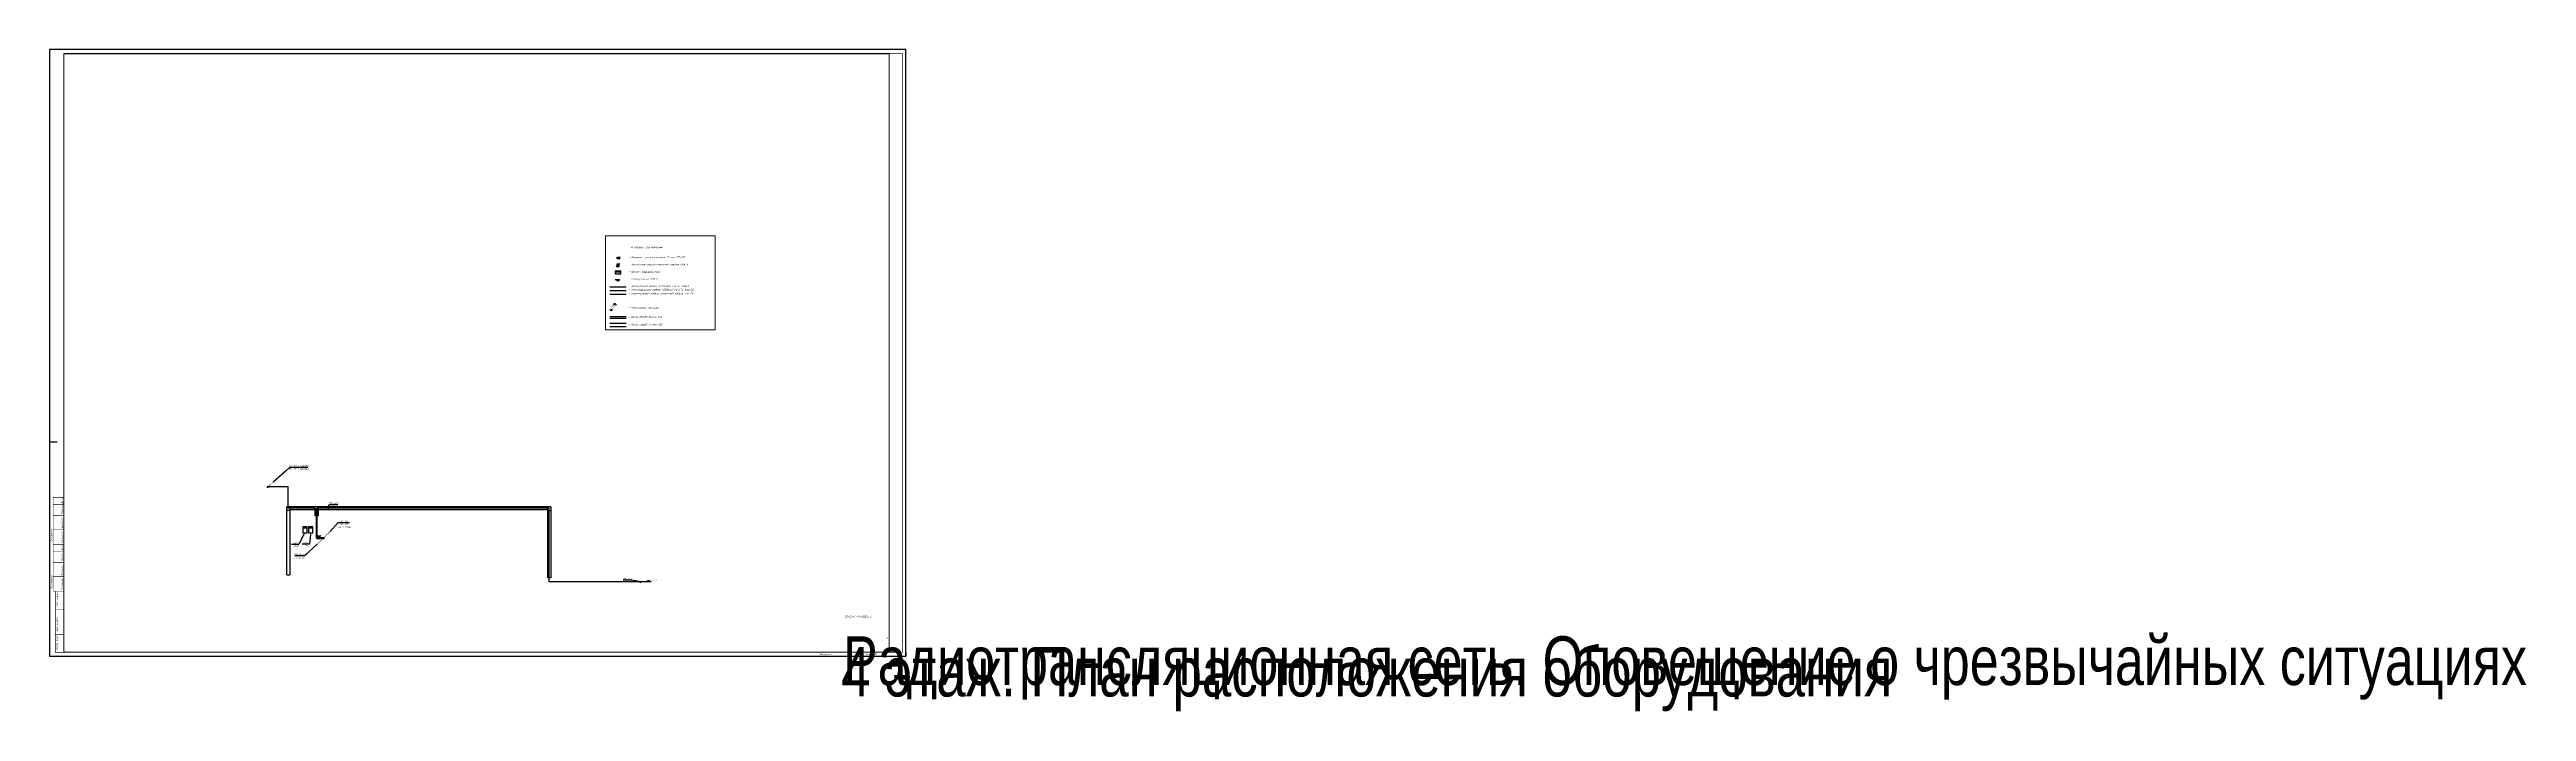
# Paper-space layout '8. 4 этаж' of a CAD drawing. Header units: millimetres. Extents: x 0 to 3439, y -77 to 841.
# The model-space entities are those that its viewports show. They can reach past a viewport. Long polylines and large blocks are cut down to what shows.
import ezdxf
from ezdxf import colors
from ezdxf.entities.mleader import LeaderData, LeaderLine
from ezdxf.enums import TextEntityAlignment as Align
from ezdxf.math import Vec2, Vec3

# ---------------------------------------------------------------- set-up
doc = ezdxf.new("R2018")
doc.units = ezdxf.units.MM
doc.set_wipeout_variables(frame=1)
doc.linetypes.add('HIDDEN2', pattern=[4.7625, 3.175, -1.5875])
doc.layers.get('Defpoints').update_dxf_attribs({"lineweight": 50, "true_color": 0xbeff1a})
for name, color, linetype in [('102 Рамка', 252, 'Continuous'), ('Text', 7, 'Continuous'), ('СКС_ТШ', 7, 'Continuous'), ('СОУЭ_Оборуд.', 7, 'Continuous')]:
    doc.layers.add(name, color=color, linetype=linetype)
for name, color, linetype, lineweight in [('E-Скрыт-Стд-Выск', 8, 'HIDDEN2', 35), ('Радио', 5, 'Continuous', 30), ('РФ_Каб.Абонентский', 3, 'Continuous', 30), ('РФ_Каб.Магистраль', 1, 'Continuous', 30), ('РФ_Каб.Распределтельный', 4, 'Continuous', 30), ('РФ_Розетка', 6, 'Continuous', 30), ('СС Текст', 7, 'Continuous', 25), ('СС_СКК_Лоток', 54, 'Continuous', 30), ('СС_Схема', 7, 'Continuous', 30), ('Текст Радио', 7, 'Continuous', 20)]:
    doc.layers.add(name, color=color, linetype=linetype, lineweight=lineweight)
doc.styles.add('ISOCPEUR', font='isocpeui.ttf', dxfattribs={"height": 2.5})
doc.styles.get("Standard").update_dxf_attribs({"font": 'arial.ttf'})

# ---------------------------------------------------------------- blocks, each defined once
blk = doc.blocks.new('*U268')
at = {"layer": '102 Рамка', "color": 0}
blk.add_lwpolyline([(1189, 841), (0, 841), (0, 0), (1189, 0)], close=True, dxfattribs=at)
at = {"layer": '102 Рамка', "color": 0, "const_width": 0.8}
for points in [[(1184, 5), (1184, 836), (20, 836), (20, 5)], [(5, 220), (20, 220), (20, 90), (5, 90)], [(8, 5), (20, 5), (20, 90), (8, 90)]]:
    blk.add_lwpolyline(points, close=True, dxfattribs=at)
at = {"layer": '102 Рамка', "color": 0}
for points in [[(0, 297), (10.4, 297)], [(1189, 5), (1189, 0)]]:
    blk.add_lwpolyline(points, dxfattribs=at)
for points, const_width in [([(5, 210), (20, 210)], 0.8), ([(10, 90), (10, 220)], 0.05), ([(15, 90), (15, 220)], 0.05), ([(5, 195), (20, 195)], 0.8), ([(5, 175), (20, 175)], 0.8), ([(5, 155), (20, 155)], 0.8), ([(5, 145), (20, 145)], 0.8), ([(5, 130), (20, 130)], 0.8), ([(5, 110), (20, 110)], 0.8), ([(13, 90), (13, 5)], 0.05), ([(8, 65), (20, 65)], 0.8), ([(8, 30), (20, 30)], 0.8)]:
    blk.add_lwpolyline(points, dxfattribs=dict(at, const_width=const_width))
at = {"color": 7, "style": 'ISOCPEUR', "oblique": 10, "width": 0.8}
for tag, height, p in [('ИМЯ-ПРОЕКТА', 3.5, (1122, 54.9)), ('НОМЕР-ЛИСТА', 2.5, (1162.6, 25))]:
    blk.add_attdef(tag, text='', height=height, dxfattribs=at).set_placement(p, align=Align.MIDDLE_CENTER)
at = {"color": 7, "lineweight": 30, "oblique": 10, "width": 0.8, "flags": 104}
for tag, p in [('НАИМЕНОВАНИЕ-ЧЕРТЕЖА', (1099, 12.5)), ('РАЗДЕЛ-ПРОЕКТА', (1101.6, 27.4))]:
    blk.add_attdef(tag, text='', height=2.5, dxfattribs=at).set_placement(p, align=Align.MIDDLE_CENTER)
at = {"layer": '102 Рамка', "color": 7, "style": 'ISOCPEUR', "width": 0.8}
for s, p in [('Дата', (17.2, 211.5)), ('Подпись', (17.2, 196.5)), ('Согласовано', (2.5, 158.5)), ('Фамилия', (17.2, 176.5)), ('N.отд.долж.', (17.2, 156.5)), ('Дата', (17.2, 146.5)), ('Подпись', (17.2, 131.5)), ('Согласовано', (2.5, 93.5)), ('Фамилия', (17.2, 111.5)), ('N.отд.долж.', (17.2, 91.5)), ('Взам. инв.No.', (10.5, 68)), ('Подп. и дата', (10.5, 33)), ('Инв.No. подп.', (10.5, 8))]:
    blk.add_text(s, height=2.5, rotation=90, dxfattribs=at).set_placement(p, align=Align.MIDDLE_LEFT)
at = {"layer": '102 Рамка', "color": 7, "style": 'ISOCPEUR', "oblique": 10, "width": 0.8}
blk.add_text('Копировал', height=2.5, dxfattribs=at).set_placement((1069.5, 2.5), align=Align.MIDDLE_LEFT)
at = {"layer": '102 Рамка', "color": 7, "style": 'ISOCPEUR', "width": 0.8}
blk.add_attdef('FORMATTEXT', text='', height=2.5, dxfattribs=at).set_placement((1132.5, 3.8), align=Align.TOP_LEFT)
blk = doc.blocks.new('*U283')
at = {"color": 0}
for points in [[(-0.7, -0.7, 0, 1.5, 0), (-2.8, -2.8, 2, 2, 0)], [(8.7, 8.7, 0, 1.5, 0), (6.6, 6.6, 2, 2, 0)]]:
    blk.add_lwpolyline(points, format="xyseb", dxfattribs=at)
at = {"color": 0, "const_width": 0.5}
for points in [[(0.7, 0.7), (6.6, 6.6)], [(-8.5, -8.5), (-2.8, -2.8)]]:
    blk.add_lwpolyline(points, dxfattribs=at)
at = {"color": 0}
for radius in [1, 0.5]:
    blk.add_circle((0, 0), radius, dxfattribs=at)
blk = doc.blocks.new('_None')
blk = doc.blocks.new('Лоток 4 этаж')
at = {"layer": 'СС_СКК_Лоток', "color": 0}
for p, q in [((738958, -120752), (738958, -111307)), ((775607, -111307), (738958, -111307)), ((739358, -111803), (738958, -111803)), ((742896, -111707), (739358, -111707)), ((739358, -111707), (739358, -120752)), ((739439, -111707), (739439, -111307)), ((742814, -111707), (742814, -111307)), ((742896, -112550), (742896, -111707)), ((742896, -111817), (743296, -111817)), ((743296, -112550), (742896, -112550)), ((775207, -111707), (743296, -111707)), ((743296, -111707), (743296, -112550)), ((743373, -111707), (743373, -111307)), ((775123, -111707), (775123, -111307)), ((775207, -121156), (775207, -111707)), ((775207, -111802), (775607, -111802)), ((775607, -111307), (775607, -121156)), ((738958, -120752), (739358, -120752)), ((775607, -121156), (775207, -121156))]:
    blk.add_line(p, q, dxfattribs=at)
blk = doc.blocks.new('*U280')
at = {"color": 0}
blk.add_lwpolyline([(-0.7, -0.7, 0, 1.5, 0), (-2.8, -2.8, 2, 2, 0)], format="xyseb", dxfattribs=at)
at = {"color": 0, "const_width": 0.5}
blk.add_lwpolyline([(-8.5, -8.5), (-2.8, -2.8)], dxfattribs=at)
at = {"color": 0}
for radius in [1, 0.5]:
    blk.add_circle((0, 0), radius, dxfattribs=at)
blk = doc.blocks.new('*U279')
at = {"color": 0, "const_width": 0.5}
blk.add_lwpolyline([(0.7, 0.7), (6.6, 6.6)], dxfattribs=at)
at = {"color": 0}
blk.add_lwpolyline([(8.7, 8.7, 0, 1.5, 0), (6.6, 6.6, 2, 2, 0)], format="xyseb", dxfattribs=at)
for radius in [1, 0.5]:
    blk.add_circle((0, 0), radius, dxfattribs=at)
blk = doc.blocks.new('*U168')
at = {"color": 0, "lineweight": 30}
blk.add_lwpolyline([(300, 0), (300, 800), (-300, 800), (-300, 0)], close=True, dxfattribs=at)
blk.add_lwpolyline([(300, 650), (-300, 650)], dxfattribs=at)
blk = doc.blocks.new('*U287')
blk.add_lwpolyline([(0.7, 0.7, 0, 1.5, 0), (2.8, 2.8, 2, 2, 0)], format="xyseb")
at = {"const_width": 0.5}
blk.add_lwpolyline([(2.8, 2.8), (7.1, 7.1)], dxfattribs=at)
at = {"color": 0}
for radius in [1, 0.5]:
    blk.add_circle((0, 0), radius, dxfattribs=at)
blk = doc.blocks.new('Радио розетка')
at = {"layer": 'РФ_Розетка'}
blk.add_line((0, 0), (594, 0), dxfattribs=at)
blk.add_ellipse((398, 12), major_axis=(139, 139), ratio=1, start_param=5.4369108, end_param=8.7002562, dxfattribs=at)
blk = doc.blocks.new('A$Cc576eae1')
at = {"lineweight": 30}
blk.add_wipeout([(-164, 164), (164, 164), (164, -164), (-164, -164)], dxfattribs=at)
at = {"layer": 'Радио'}
for points in [[(245, 245), (-245, -245)], [(-164, -164), (164, -164), (164, 164), (-164, 164), (-164, -164)]]:
    blk.add_lwpolyline(points, dxfattribs=at)
blk = doc.blocks.new('*U284')
at = {"color": 0, "lineweight": 30}
blk.add_lwpolyline([(800, 0), (800, 350), (0, 350), (0, 0)], close=True, dxfattribs=at)
blk.add_lwpolyline([(800, 200), (0, 200)], dxfattribs=at)
blk = doc.blocks.new('Приемник')
at = {"layer": 'СС_Схема'}
for p, q in [((0, 0), (4.8, 0)), ((4.8, -3), (4.8, 3)), ((4.8, 0), (9.3, 3)), ((4.8, 0), (9.3, -3)), ((9.3, 3), (9.3, -3))]:
    blk.add_line(p, q, dxfattribs=at)
blk = doc.blocks.new('_Oblique')
at = {"color": 0, "linetype": 'ByBlock', "lineweight": -2}
blk.add_line((-0.5, -0.5), (0.5, 0.5), dxfattribs=at)

msp = doc.modelspace()

# ---------------------------------------------------------------- linework, layer by layer
at = {"layer": 'E-Скрыт-Стд-Выск'}
msp.add_lwpolyline([(743096.1, -111816.7), (743095.7, -115639.1), (744045.2, -115639.1)], dxfattribs=at)
at = {"layer": 'РФ_Каб.Распределтельный'}
msp.add_lwpolyline([(744045.2, -115639.1), (743070.7, -115639.1), (743070.7, -111662.1), (742813.8, -111507.5), (739157.5, -111507.5), (739157.5, -108535.7), (736300.2, -108535.7)], dxfattribs=at)
at = {"layer": 'СС_СКК_Лоток'}
msp.add_line((747804.1, -111707.5), (743296.1, -111707.5), dxfattribs=at)

# ---------------------------------------------------------------- block references
at = {"layer": 'РФ_Розетка', "xscale": -1, "rotation": 359.9999999999978}
msp.add_blockref('Радио розетка', (789551.8, -121717.7), dxfattribs=at)
at = {"layer": 'СКС_ТШ', "color": 251, "lineweight": 30, "true_color": 0x636466}
for p in [(741484.7, -114894.2), (742284.7, -114894.2)]:
    msp.add_blockref('*U168', p, dxfattribs=at)
at = {"layer": 'СС_СКК_Лоток', "xscale": 100, "yscale": 100, "zscale": 100}
for name, p in [('*U287', (736355.3, -108535.7)), ('*U283', (744045.2, -115639.1))]:
    msp.add_blockref(name, p, dxfattribs=at)
at = {"layer": 'СС_СКК_Лоток'}
msp.add_blockref('Лоток 4 этаж', (0, 0), dxfattribs=at)

# ---------------------------------------------------------------- texts
at = {"layer": 'СОУЭ_Оборуд.', "insert": (789814.5, -121522.2), "char_height": 250, "width": 594.035, "attachment_point": 5, "style": 'ISOCPEUR'}
msp.add_mtext('РР4.1', dxfattribs=at)

# ---------------------------------------------------------------- leaders
at = {"layer": 'Text', "lineweight": 0}
ml = msp.add_multileader_mtext('Standard', dxfattribs=at)
ml.set_content('{\\C256;Антенна DiSat UE01R  ориентирована на телебашню Останкино}', color=7, style='ISOCPEUR')
ml.set_leader_properties(color=256)
ml.build(insert=Vec2(0, 0))
ml.multileader.update_dxf_attribs({"has_dogleg": 0, "text_left_attachment_type": 6, "text_right_attachment_type": 6, "dogleg_length": 0.1, "arrow_head_size": 0, "scale": 100})
ctx = ml.context
ctx.base_point, ctx.scale, ctx.char_height, ctx.arrow_head_size, ctx.landing_gap_size, ctx.plane_origin = Vec3(1022360.9, -112048.2), 100, 250, 0, 50, Vec3(1023998.6, -112166.2)
ctx.left_attachment, ctx.right_attachment, ctx.text_align_type = 6, 6, 2
notes = []
notes.append((ctx, [(1, (1, 1, 0), (1025219.4, -112048.2), (-1, 0), 10, [(0, [(1027314.7, -109713.1)], 0, [])])]))
ctx.mtext.insert, ctx.mtext.width, ctx.mtext.alignment, ctx.mtext.flow_direction = Vec3(1024822.4, -111748.2), 2836.987, 3, 5
at = {"layer": 'СС Текст', "color": 7, "lineweight": 0}
ml = msp.add_multileader_mtext('Standard', dxfattribs=at)
ml.set_content('{\\C256;RF-А4.1}', color=7, style='ISOCPEUR')
ml.set_leader_properties()
ml.set_arrow_properties(name='OBLIQUE')
ml.build(insert=Vec2(0, 0))
ml.multileader.update_dxf_attribs({"has_dogleg": 0, "text_left_attachment_type": 6, "text_right_attachment_type": 6, "dogleg_length": 100, "arrow_head_size": 250})
ctx = ml.context
ctx.base_point, ctx.char_height, ctx.arrow_head_size, ctx.landing_gap_size, ctx.plane_origin = Vec3(744822.9, -110988.7), 250, 250, 0, Vec3(757590, -114556.3)
ctx.left_attachment, ctx.right_attachment, ctx.text_align_type = 6, 6, 1
notes.append((ctx, [(1, (1, 1, 0), (744722.9, -110988.7), (1, 0), 100, [(0, [(744645.9, -111507.5)], 0, [])])]))
ctx.mtext.insert, ctx.mtext.width, ctx.mtext.alignment, ctx.mtext.flow_direction = Vec3(745435, -110688.7), 1991.197, 2, 5
ml = msp.add_multileader_mtext('Standard', dxfattribs=at)
ml.set_content('{\\C256;RF-А4.1}', color=7, style='ISOCPEUR')
ml.set_leader_properties()
ml.set_arrow_properties(name='OBLIQUE')
ml.build(insert=Vec2(0, 0))
ml.multileader.update_dxf_attribs({"has_dogleg": 0, "text_left_attachment_type": 6, "text_right_attachment_type": 6, "dogleg_length": 100, "arrow_head_size": 250})
ctx = ml.context
ctx.base_point, ctx.char_height, ctx.arrow_head_size, ctx.landing_gap_size, ctx.plane_origin = Vec3(785632.3, -121473.7), 250, 250, 0, Vec3(798556.6, -124856.8)
ctx.left_attachment, ctx.right_attachment, ctx.text_align_type = 6, 6, 1
notes.append((ctx, [(0, (1, 1, 0), (786956.6, -121473.7), (-1, 0), 100, [(0, [(788102.1, -121717.7)], 0, [])])]))
ctx.mtext.insert, ctx.mtext.width, ctx.mtext.alignment, ctx.mtext.flow_direction = Vec3(786244.5, -121173.7), 1991.197, 2, 5
at = {"layer": 'СС_СКК_Лоток', "color": 7, "lineweight": 0}
ml = msp.add_multileader_mtext('Standard', dxfattribs=at)
ml.set_content('RF-P1\\PRF-P2\\Pна 1 этаж', color=7, style='ISOCPEUR')
ml.set_leader_properties()
ml.set_arrow_properties(name='NONE')
ml.build(insert=Vec2(0, 0))
ml.multileader.update_dxf_attribs({"has_dogleg": 0, "text_left_attachment_type": 6, "text_right_attachment_type": 6, "dogleg_length": 100, "arrow_head_size": 250})
ctx = ml.context
ctx.base_point, ctx.char_height, ctx.arrow_head_size, ctx.landing_gap_size, ctx.plane_origin = Vec3(746083.5, -113460.4), 250, 250, 0, Vec3(752930.6, -115992.2)
ctx.left_attachment, ctx.right_attachment, ctx.text_align_type = 6, 6, 1
notes.append((ctx, [(1, (1, 1, 0), (745983.5, -113460.4), (1, 0), 100, [(0, [(744915.9, -114768.4)], 0, [])])]))
ctx.mtext.insert, ctx.mtext.width, ctx.mtext.alignment, ctx.mtext.flow_direction = Vec3(746918.7, -113160.4), 1991.197, 2, 5
at = {"layer": 'СС_СКК_Лоток', "color": 8, "lineweight": 0}
ml = msp.add_multileader_mtext('Standard', dxfattribs=at)
ml.set_content('ТШ4.1\\P (СБ)', color=7, style='ISOCPEUR')
ml.set_leader_properties()
ml.build(insert=Vec2(0, 0))
ml.multileader.update_dxf_attribs({"has_dogleg": 0, "text_left_attachment_type": 6, "text_right_attachment_type": 6, "dogleg_length": 100, "arrow_head_size": 250})
ctx = ml.context
ctx.base_point, ctx.char_height, ctx.arrow_head_size, ctx.landing_gap_size, ctx.plane_origin = Vec3(739755.4, -116519), 250, 250, 0, Vec3(747950.3, -118859.5)
ctx.left_attachment, ctx.right_attachment, ctx.text_align_type = 6, 6, 1
notes.append((ctx, [(0, (1, 1, 0), (740720.4, -116519), (-1, 0), 100, [(0, [(741459.7, -114889.2)], 0, [])])]))
ctx.mtext.insert, ctx.mtext.width, ctx.mtext.alignment, ctx.mtext.flow_direction = Vec3(740187.9, -116219), 1520.837, 2, 5
ml = msp.add_multileader_mtext('Standard', dxfattribs=at)
ml.set_content('ТШ4.1\\P (СС)', color=7, style='ISOCPEUR')
ml.set_leader_properties()
ml.build(insert=Vec2(0, 0))
ml.multileader.update_dxf_attribs({"has_dogleg": 0, "text_left_attachment_type": 6, "text_right_attachment_type": 6, "dogleg_length": 100, "arrow_head_size": 250})
ctx = ml.context
ctx.base_point, ctx.char_height, ctx.arrow_head_size, ctx.landing_gap_size, ctx.plane_origin = Vec3(741234.6, -116474.3), 250, 250, 0, Vec3(749258.6, -119371.5)
ctx.left_attachment, ctx.right_attachment, ctx.text_align_type = 6, 6, 1
notes.append((ctx, [(0, (1, 1, 0), (742199.5, -116474.3), (-1, 0), 100, [(0, [(742259.7, -114889.2)], 0, [])])]))
ctx.mtext.insert, ctx.mtext.width, ctx.mtext.alignment, ctx.mtext.flow_direction = Vec3(741667.1, -116174.3), 1520.837, 2, 5
for ctx, leaders in notes:
    for number, flags, end, landing, length, lines in leaders:
        leader = LeaderData()
        leader.index, (leader.has_last_leader_line, leader.has_dogleg_vector, leader.attachment_direction) = number, flags
        leader.last_leader_point, leader.dogleg_vector, leader.dogleg_length = Vec3(end), Vec3(landing), length
        for number, points, colour, breaks in lines:
            line = LeaderLine()
            line.index, line.vertices, line.color, line.breaks = number, Vec3.list(points), colors.encode_raw_color(colour), breaks
            leader.lines.append(line)
        ctx.leaders.append(leader)

# ---------------------------------------------------------------- wipeouts: each hides what was drawn before it
msp.add_wipeout([(48089.7, -93773.8), (48089.7, -120967.6), (86835.3, -120967.6), (86835.3, -93773.8)]).dxf.layer = 'Текст Радио'

# ---------------------------------------------------------------- next in the draw order: linework, layer by layer
at = {"layer": 'СС_Схема', "color": 3}
msp.add_line((63752.5, -106720.7), (65991.3, -106720.7), dxfattribs=at)
at = {"layer": 'СС_Схема', "color": 1}
msp.add_line((63752.5, -107220.7), (65991.3, -107220.7), dxfattribs=at)
at = {"layer": 'СС_Схема', "color": 4}
msp.add_line((63752.5, -107720.7), (65991.3, -107720.7), dxfattribs=at)
at = {"layer": 'СС_Схема', "color": 67, "true_color": 0x727430}
for p, q in [((65991.3, -110880.3), (63752.5, -110880.3)), ((63752.5, -111080.3), (65991.3, -111080.3)), ((65991.3, -111826.5), (63752.5, -111826.5)), ((63752.5, -112226.5), (65991.3, -112226.5))]:
    msp.add_line(p, q, dxfattribs=at)

# ---------------------------------------------------------------- next in the draw order: block references
at = {"layer": 'Радио'}
msp.add_blockref('A$Cc576eae1', (743423.3, -115543.7), dxfattribs=at)
at = {"layer": 'СС_Схема', "color": 5, "lineweight": 30}
msp.add_blockref('*U284', (64471.9, -104895.7), dxfattribs=at)
at = {"layer": 'СС_Схема', "xscale": -1, "rotation": 180}
msp.add_blockref('Радио розетка', (64473.5, -105708.8), dxfattribs=at)
at = {"layer": 'СС_Схема', "color": 67, "true_color": 0x727430, "xscale": 100, "yscale": 100, "zscale": 100}
for name, p in [('*U280', (64393.1, -109111.7)), ('*U279', (63919, -109955.7))]:
    msp.add_blockref(name, p, dxfattribs=at)

# ---------------------------------------------------------------- next in the draw order: texts
at = {"layer": 'СС_Схема', "ltscale": 100, "char_height": 250, "style": 'ISOCPEUR'}
for s, width, insert, attachment_point in [('\\pxql;УСЛОВНЫЕ ОБОЗНАЧЕНИЯ', 10881.414, (72080.8, -101273), 5), ('\\pxql;- Абонентский кабель КСВВнг(А)-LSLTx 1х2х0,8', 11139.526, (71907.5, -106654.2), 5), ('\\pxql;- Межэтажные проходки', 7258.592, (69923, -109643.6), 5), ('\\pxql;- Магистральный кабель КСВВнг(А)-LSLTx 1х2х1,38', 11139.526, (71907.5, -107154.2), 5), ('\\pxql;- Коаксиальный кабель приёмный кабель тип РК', 11139.526, (71907.5, -107654.2), 5), ('- {\\C7;Лоток 200х50 Учтено СКС\\P\\pxql;} ', 6367.606, (66271.2, -111113.3), 4), ('- {\\C7;Лоток 400х50 Учтено СКС\\P\\pxql;} ', 6367.606, (66271.2, -112171.9), 4)]:
    msp.add_mtext_dynamic_manual_height_columns(s, width=width, gutter_width=12.5, heights=[0], dxfattribs=dict(at, insert=insert, attachment_point=attachment_point))

# ---------------------------------------------------------------- next in the draw order: leaders
at = {"layer": 'Текст Радио', "color": 7, "lineweight": 0}
ml = msp.add_multileader_mtext('Standard', dxfattribs=at)
ml.set_content('{\\C256;RF-P1} с кровли\\P{\\C256;RF-P2} с кровли', color=7, style='ISOCPEUR')
ml.set_leader_properties()
ml.set_arrow_properties(name='NONE')
ml.build(insert=Vec2(0, 0))
ml.multileader.update_dxf_attribs({"has_dogleg": 0, "text_left_attachment_type": 6, "text_right_attachment_type": 6, "dogleg_length": 100, "arrow_head_size": 250})
ctx = ml.context
ctx.base_point, ctx.char_height, ctx.arrow_head_size, ctx.landing_gap_size, ctx.plane_origin = Vec3(739389, -105809.4), 250, 250, 0, Vec3(749343.6, -107746.3)
ctx.left_attachment, ctx.right_attachment, ctx.text_align_type = 6, 6, 1
notes = []
notes.append((ctx, [(1, (1, 1, 0), (739289, -105809.4), (1, 0), 100, [(0, [(737062.4, -107828.6)], 0, [])])]))
ctx.mtext.insert, ctx.mtext.width, ctx.mtext.alignment, ctx.mtext.flow_direction = Vec3(740651.3, -105484.4), 3045.234, 2, 5
ctx.mtext.has_bg_fill, ctx.mtext.bg_color, ctx.mtext.bg_scale_factor, ctx.mtext.bg_transparency, ctx.mtext.use_window_bg_color = 1, -1027028792, 1.5, 0, 1
for ctx, leaders in notes:
    for number, flags, end, landing, length, lines in leaders:
        leader = LeaderData()
        leader.index, (leader.has_last_leader_line, leader.has_dogleg_vector, leader.attachment_direction) = number, flags
        leader.last_leader_point, leader.dogleg_vector, leader.dogleg_length = Vec3(end), Vec3(landing), length
        for number, points, colour, breaks in lines:
            line = LeaderLine()
            line.index, line.vertices, line.color, line.breaks = number, Vec3.list(points), colors.encode_raw_color(colour), breaks
            leader.lines.append(line)
        ctx.leaders.append(leader)

# ---------------------------------------------------------------- next in the draw order: linework, layer by layer
at = {"layer": 'РФ_Каб.Абонентский'}
msp.add_lwpolyline([(789254.8, -121717.7), (775407.2, -121717.7), (775407.2, -111507.5), (743120.7, -111507.5), (743120.7, -115543.7), (743259.9, -115543.7)], dxfattribs=at)

# ---------------------------------------------------------------- next in the draw order: block references
at = {"layer": 'СС_Схема'}
msp.add_blockref('A$Cc576eae1', (64871.9, -103720.7), dxfattribs=at)

# ---------------------------------------------------------------- next in the draw order: leaders
at = {"layer": 'Text', "lineweight": 0}
ml = msp.add_multileader_mtext('Standard', dxfattribs=at)
ml.set_content('{\\C256;RF-P1 на 4 эт.\\PRF-P2 на 4 эт.}', color=7, style='ISOCPEUR')
ml.set_leader_properties(color=256)
ml.build(insert=Vec2(0, 0))
ml.multileader.update_dxf_attribs({"has_dogleg": 0, "text_left_attachment_type": 6, "text_right_attachment_type": 6, "dogleg_length": 0.1, "arrow_head_size": 0, "scale": 100})
ctx = ml.context
ctx.base_point, ctx.scale, ctx.char_height, ctx.arrow_head_size, ctx.landing_gap_size, ctx.plane_origin = Vec3(1023227.2, -110094), 100, 250, 0, 50, Vec3(1021207.9, -111497.9)
ctx.left_attachment, ctx.right_attachment, ctx.text_align_type = 6, 6, 2
notes = []
notes.append((ctx, [(1, (1, 1, 0), (1025807.7, -110094), (-1, 0), 10, [(0, [(1026572.7, -109449.4)], 0, [])])]))
ctx.mtext.insert, ctx.mtext.width, ctx.mtext.alignment, ctx.mtext.flow_direction = Vec3(1025747.7, -109794), 2836.987, 3, 5
for ctx, leaders in notes:
    for number, flags, end, landing, length, lines in leaders:
        leader = LeaderData()
        leader.index, (leader.has_last_leader_line, leader.has_dogleg_vector, leader.attachment_direction) = number, flags
        leader.last_leader_point, leader.dogleg_vector, leader.dogleg_length = Vec3(end), Vec3(landing), length
        for number, points, colour, breaks in lines:
            line = LeaderLine()
            line.index, line.vertices, line.color, line.breaks = number, Vec3.list(points), colors.encode_raw_color(colour), breaks
            leader.lines.append(line)
        ctx.leaders.append(leader)

# ---------------------------------------------------------------- next in the draw order: block references
at = {"layer": 'СС_Схема', "xscale": 50, "yscale": 50, "zscale": 50}
msp.add_blockref('Приемник', (64629.8, -102720.7), dxfattribs=at)

# ---------------------------------------------------------------- next in the draw order: texts
at = {"layer": 'СС_Схема', "ltscale": 100, "char_height": 250, "attachment_point": 5, "style": 'ISOCPEUR'}
for s, insert in [('\\pxql;- Приеник трехпрограммный Россия ПТ-222', (71907.5, -102654.2)), ('\\pxql;- Абоненская ограничительная коробка КРА-4', (71907.5, -103654.2)), ('\\pxql;- Шкаф с оборудованием', (71907.5, -104654.2)), ('\\pxql;- Радиорозетка РПВ-2', (71907.5, -105654.2))]:
    msp.add_mtext_dynamic_manual_height_columns(s, width=11139.526, gutter_width=12.5, heights=[0], dxfattribs=dict(at, insert=insert))

# ---------------------------------------------------------------- next in the draw order: leaders
at = {"layer": 'СС_СКК_Лоток', "color": 7, "lineweight": 0}
ml = msp.add_multileader_mtext('Standard', dxfattribs=at)
ml.set_content('RF-M1.4\\Pс 3 этаж', color=7, style='ISOCPEUR')
ml.set_leader_properties()
ml.set_arrow_properties(name='NONE')
ml.build(insert=Vec2(0, 0))
ml.multileader.update_dxf_attribs({"has_dogleg": 0, "text_left_attachment_type": 6, "text_right_attachment_type": 6, "dogleg_length": 100, "arrow_head_size": 250})
ctx = ml.context
ctx.base_point, ctx.char_height, ctx.arrow_head_size, ctx.landing_gap_size, ctx.plane_origin = Vec3(739920.5, -118106.9), 250, 250, 0, Vec3(749328.8, -119862.4)
ctx.left_attachment, ctx.right_attachment, ctx.text_align_type = 6, 6, 1
notes = []
notes.append((ctx, [(0, (1, 1, 0), (741501.2, -118106.9), (-1, 0), 100, [(0, [(743195.2, -116489.1)], 0, [])])]))
ctx.mtext.insert, ctx.mtext.width, ctx.mtext.alignment, ctx.mtext.flow_direction = Vec3(740660.9, -117806.9), 1991.197, 2, 5
ctx.mtext.has_bg_fill, ctx.mtext.bg_color, ctx.mtext.bg_scale_factor, ctx.mtext.bg_transparency, ctx.mtext.use_window_bg_color = 1, -1027028792, 1.5, 0, 1
for ctx, leaders in notes:
    for number, flags, end, landing, length, lines in leaders:
        leader = LeaderData()
        leader.index, (leader.has_last_leader_line, leader.has_dogleg_vector, leader.attachment_direction) = number, flags
        leader.last_leader_point, leader.dogleg_vector, leader.dogleg_length = Vec3(end), Vec3(landing), length
        for number, points, colour, breaks in lines:
            line = LeaderLine()
            line.index, line.vertices, line.color, line.breaks = number, Vec3.list(points), colors.encode_raw_color(colour), breaks
            leader.lines.append(line)
        ctx.leaders.append(leader)

# ---------------------------------------------------------------- next in the draw order: linework, layer by layer
at = {"layer": 'РФ_Каб.Магистраль'}
msp.add_lwpolyline([(743586.9, -115543.7), (744045.2, -115539.1)], dxfattribs=at)

psp = doc.layouts.new('8. 4 этаж')

# ---------------------------------------------------------------- block references
at = {"color": 7, "lineweight": 30}
ref = psp.add_blockref('*U268', (0.1, 0), dxfattribs=at)
ref.add_attrib('FORMATTEXT', 'Формат А0', dxfattribs={"layer": '102 Рамка', "color": 7, "height": 2.5, "style": 'ISOCPEUR', "width": 0.8}).set_placement((1132.6, 3.8), align=Align.TOP_LEFT)
ref.add_attrib('НОМЕР-ЛИСТА', '8', dxfattribs={"color": 7, "height": 2.5, "style": 'ISOCPEUR', "oblique": 10, "width": 0.8}).set_placement((1162.6, 25), align=Align.MIDDLE_CENTER)
lines = psp.add_mtext('\\W0.8000;4 этаж. План расположения оборудования', dxfattribs={"color": 7, "insert": (1099.1, 12.5), "char_height": 68.583, "attachment_point": 1})
ref.add_attrib('НАИМЕНОВАНИЕ-ЧЕРТЕЖА', '', (1099.1, 12.5), dxfattribs={"flags": 104}).embed_mtext(lines)
ref.add_attrib('ИМЯ-ПРОЕКТА', '21-25-Г-П-ИОС5.3', dxfattribs={"color": 7, "height": 3.5, "style": 'ISOCPEUR', "oblique": 10, "width": 0.8}).set_placement((1122.1, 54.9), align=Align.MIDDLE_CENTER)
lines = psp.add_mtext('\\W0.8000;Радиотрансляционная сеть. Оповещение о чрезвычайных ситуациях', dxfattribs={"color": 7, "lineweight": 30, "insert": (1101.7, 27.4), "char_height": 67.629, "attachment_point": 1})
ref.add_attrib('РАЗДЕЛ-ПРОЕКТА', '', (1101.7, 27.4), dxfattribs={"flags": 104}).embed_mtext(lines)

# ---------------------------------------------------------------- viewports
at = {"layer": 'Defpoints'}
psp.add_viewport(center=(593, 420.3), size=(1145.8, 830.007), view_center_point=(765305.7, -89965.3), view_height=83000.751, dxfattribs=at)
psp.add_viewport(center=(848.2, 517.6), size=(152, 130.367), view_center_point=(70748.5, -106163.9), view_height=13036.674, status=3, dxfattribs=at)

doc.saveas('drawing.dxf')
